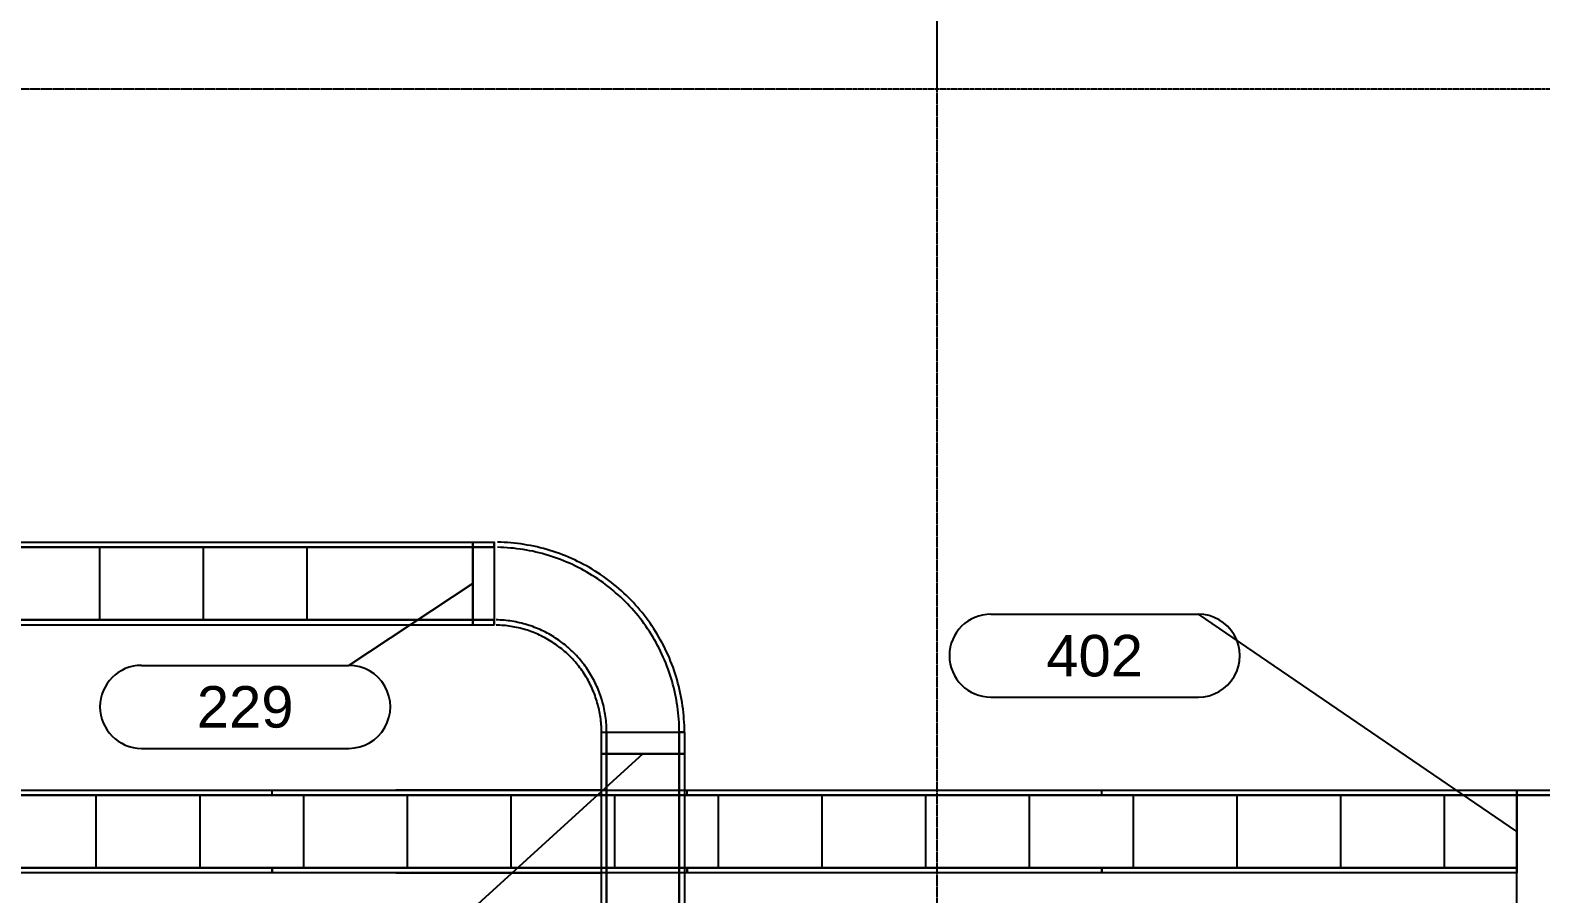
# Model space of a CAD drawing. Header units: inches. Extents: x -21257 to 11444, y 0 to 8704.
# Drawn here: x 3665.8 to 4102.8, y 7474.8 to 7724.6 of the extents above; entities that cross this region are included whole.
import ezdxf
from ezdxf.enums import TextEntityAlignment as Align

# ---------------------------------------------------------------- set-up
doc = ezdxf.new("R2010")
doc.units = ezdxf.units.IN
doc.header["$MEASUREMENT"] = 0
doc.linetypes.add('CENTER2', pattern=[1.125, 0.75, -0.125, 0.125, -0.125])
for name, color, linetype in [('200-CONV-LAYOUT', 4, 'Continuous'), ('200-CONV-LAYOUT-SAW', 4, 'Continuous'), ('200-CONV-NUMBERS', 4, 'Continuous'), ('400-CONV-LAYOUT', 1, 'Continuous'), ('400-CONV-NUMBERS', 1, 'Continuous'), ('Bldg_Cline', 8, 'CENTER2'), ('Bldg_Colnum', 8, 'Continuous')]:
    doc.layers.add(name, color=color, linetype=linetype)
doc.styles.get("Standard").update_dxf_attribs({"font": 'helvl.shx'})

# ---------------------------------------------------------------- blocks, each defined once
blk = doc.blocks.new('DCBLOCK')
at = {"linetype": 'Continuous'}
for p, q in [((-0.625, 0), (0, 0)), ((-0.625, -0.25), (0, -0.25))]:
    blk.add_line(p, q, dxfattribs=at)
for centre, start, end in [((-0.625, -0.125), 90, 269.9999), ((0, -0.125), 269.9999, 90)]:
    blk.add_arc(centre, 0.125, start, end)
blk.add_attdef('FORTNAITEM', text='', height=0.125).set_placement((-0.3125, -0.125), align=Align.MIDDLE_CENTER)
at = {"flags": 1}
blk.add_attdef('SERIALNUM', (-0.625, -0.3437), '', height=0.125, dxfattribs=at)
blk = doc.blocks.new('Promise-US15-100330-00-10-003 Bldg Colums')
at = {"layer": 'Bldg_Cline'}
for p, q in [((10035, 7192), (72, 7192)), ((10035, 7192), (74, 7192)), ((3000, 7192), (3000, 8))]:
    blk.add_line(p, q, dxfattribs=at)
at = {"layer": 'Bldg_Colnum'}
blk.add_line((3000, 7709.88), (3000, 7192), dxfattribs=at)
blk = doc.blocks.new('Promise-US15-100330-00-20-408 200 Series')
at = {"layer": '200-CONV-LAYOUT', "linetype": 'Continuous'}
for p, q in [((-11756.19, -6996.06, 245.5), (-11756.19, -6994.56, 245.5)), ((-11756.19, -6996.06, 252), (-11756.19, -6994.56, 252)), ((-11756.19, -6996.06, 252), (-11756.19, -7017.06, 252)), ((-11756.19, -6996.06, 252), (-11756.19, -6996.06, 245.5)), ((-11756.19, -7017.06, 245.5), (-11756.19, -7018.56, 245.5)), ((-11756.19, -7017.06, 252), (-11756.19, -7017.06, 245.5)), ((-11756.19, -7018.56, 252), (-11756.19, -7017.06, 252))]:
    blk.add_line(p, q, dxfattribs=at)
at = {"layer": '200-CONV-LAYOUT', "color": 1, "linetype": 'Continuous'}
for p, q in [((-11756.19, -6996.06, 245.5), (-11756.19, -6994.56, 245.5)), ((-11756.19, -6994.56, 252), (-11756.19, -6996.06, 252)), ((-11756.19, -6996.06, 252), (-11756.19, -6996.06, 245.5)), ((-11749.94, -6996.06, 245.5), (-11749.94, -6994.56, 245.5)), ((-11749.94, -6996.06, 252), (-11749.94, -6994.56, 252)), ((-11749.94, -6996.06, 252), (-11749.94, -6996.06, 245.5)), ((-11756.19, -7018.56, 245.5), (-11756.19, -7017.06, 245.5)), ((-11756.19, -7017.06, 245.5), (-11756.19, -7017.06, 252)), ((-11756.19, -7018.56, 252), (-11756.19, -7017.06, 252)), ((-11749.94, -7017.06, 245.5), (-11749.94, -7018.56, 245.5)), ((-11749.94, -7017.06, 252), (-11749.94, -7017.06, 245.5)), ((-11749.94, -7018.56, 252), (-11749.94, -7017.06, 252)), ((-11718.94, -7049.56, 245.51), (-11717.44, -7049.56, 245.51)), ((-11718.94, -7049.56, 252.01), (-11717.44, -7049.56, 252.01)), ((-11717.44, -7049.56, 245.51), (-11717.44, -7049.56, 252.01)), ((-11696.44, -7049.56, 245.51), (-11694.94, -7049.56, 245.51)), ((-11696.44, -7049.56, 252.01), (-11696.44, -7049.56, 245.51)), ((-11694.94, -7049.56, 252.01), (-11696.44, -7049.56, 252.01)), ((-11717.44, -7055.81, 245.51), (-11718.94, -7055.81, 245.51)), ((-11718.94, -7055.81, 252.01), (-11717.44, -7055.81, 252.01)), ((-11718.94, -7055.81, 245.51), (-11717.44, -7055.81, 245.51)), ((-11718.94, -7055.81, 252.01), (-11717.44, -7055.81, 252.01)), ((-11717.44, -7055.81, 252.01), (-11717.44, -7055.81, 245.51)), ((-11717.44, -7055.81, 245.51), (-11717.44, -7055.81, 252.01)), ((-11696.44, -7055.81, 245.51), (-11694.94, -7055.81, 245.51)), ((-11696.44, -7055.81, 252.01), (-11696.44, -7055.81, 245.51)), ((-11696.44, -7055.81, 252.01), (-11694.94, -7055.81, 252.01)), ((-11696.44, -7055.81, 245.51), (-11694.94, -7055.81, 245.51)), ((-11696.44, -7055.81, 252.01), (-11696.44, -7055.81, 245.51)), ((-11694.94, -7055.81, 252.01), (-11696.44, -7055.81, 252.01))]:
    blk.add_line(p, q, dxfattribs=at)
at = {"layer": '200-CONV-LAYOUT', "color": 1}
for points in [[(-11696.44, -7049.56, 245.51), (-11696.45, -7048.63, 245.51), (-11696.47, -7047.7, 245.51), (-11696.51, -7046.76, 245.51), (-11696.57, -7045.83, 245.51), (-11696.64, -7044.9, 245.51), (-11696.73, -7043.97, 245.51), (-11696.84, -7043.04, 245.51), (-11696.96, -7042.12, 245.51), (-11697.1, -7041.19, 245.51), (-11697.25, -7040.27, 245.5), (-11697.42, -7039.36, 245.5), (-11697.61, -7038.44, 245.5), (-11697.81, -7037.53, 245.5), (-11698.03, -7036.62, 245.5), (-11698.26, -7035.72, 245.5), (-11698.51, -7034.82, 245.5), (-11698.78, -7033.92, 245.5), (-11699.06, -7033.03, 245.5), (-11699.35, -7032.15, 245.5), (-11699.66, -7031.27, 245.5), (-11699.99, -7030.39, 245.5), (-11700.33, -7029.52, 245.5), (-11700.69, -7028.66, 245.5), (-11701.06, -7027.8, 245.5), (-11701.45, -7026.95, 245.5), (-11701.85, -7026.11, 245.5), (-11702.27, -7025.28, 245.5), (-11702.7, -7024.45, 245.5), (-11703.15, -7023.63, 245.5), (-11703.61, -7022.81, 245.5), (-11704.08, -7022.01, 245.5), (-11704.57, -7021.21, 245.5), (-11705.07, -7020.43, 245.5), (-11705.58, -7019.65, 245.5), (-11706.11, -7018.88, 245.5), (-11706.66, -7018.12, 245.5), (-11707.21, -7017.37, 245.5), (-11707.78, -7016.63, 245.5), (-11708.36, -7015.89, 245.5), (-11708.95, -7015.17, 245.5), (-11709.56, -7014.46, 245.5), (-11710.18, -7013.77, 245.5), (-11710.81, -7013.08, 245.5), (-11711.45, -7012.4, 245.5), (-11712.11, -7011.73, 245.5), (-11712.77, -7011.08, 245.5), (-11713.45, -7010.44, 245.5), (-11714.14, -7009.81, 245.5), (-11714.84, -7009.19, 245.5), (-11715.55, -7008.58, 245.5), (-11716.27, -7007.99, 245.5), (-11717, -7007.41, 245.5), (-11717.74, -7006.84, 245.5), (-11718.49, -7006.28, 245.5), (-11719.25, -7005.74, 245.5), (-11720.02, -7005.21, 245.5), (-11720.8, -7004.69, 245.5), (-11721.59, -7004.19, 245.5), (-11722.38, -7003.71, 245.5), (-11723.19, -7003.23, 245.5), (-11724, -7002.77, 245.5), (-11724.82, -7002.33, 245.5), (-11725.65, -7001.89, 245.5), (-11726.48, -7001.48, 245.5), (-11727.33, -7001.08, 245.5), (-11728.18, -7000.69, 245.5), (-11729.03, -7000.32, 245.5), (-11729.9, -6999.96, 245.5), (-11730.76, -6999.62, 245.5), (-11731.64, -6999.29, 245.5), (-11732.52, -6998.98, 245.5), (-11733.41, -6998.68, 245.5), (-11734.3, -6998.4, 245.5), (-11735.19, -6998.14, 245.5), (-11736.09, -6997.89, 245.5), (-11736.99, -6997.65, 245.5), (-11737.9, -6997.43, 245.5), (-11738.81, -6997.23, 245.5), (-11739.73, -6997.05, 245.5), (-11740.65, -6996.88, 245.5), (-11741.57, -6996.72, 245.5), (-11742.49, -6996.58, 245.5), (-11743.42, -6996.46, 245.5), (-11744.35, -6996.36, 245.5), (-11745.27, -6996.27, 245.5), (-11746.21, -6996.19, 245.5), (-11747.14, -6996.14, 245.5), (-11748.07, -6996.1, 245.5), (-11749, -6996.07, 245.5)], [(-11696.44, -7049.56, 252.01), (-11696.45, -7048.63, 252.01), (-11696.47, -7047.7, 252.01), (-11696.51, -7046.76, 252.01), (-11696.57, -7045.83, 252.01), (-11696.64, -7044.9, 252.01), (-11696.73, -7043.97, 252.01), (-11696.84, -7043.04, 252.01), (-11696.96, -7042.12, 252.01), (-11697.1, -7041.19, 252.01), (-11697.25, -7040.27, 252), (-11697.42, -7039.36, 252), (-11697.61, -7038.44, 252), (-11697.81, -7037.53, 252), (-11698.03, -7036.62, 252), (-11698.26, -7035.72, 252), (-11698.51, -7034.82, 252), (-11698.78, -7033.92, 252), (-11699.06, -7033.03, 252), (-11699.35, -7032.15, 252), (-11699.66, -7031.27, 252), (-11699.99, -7030.39, 252), (-11700.33, -7029.52, 252), (-11700.69, -7028.66, 252), (-11701.06, -7027.8, 252), (-11701.45, -7026.95, 252), (-11701.85, -7026.11, 252), (-11702.27, -7025.28, 252), (-11702.7, -7024.45, 252), (-11703.15, -7023.63, 252), (-11703.61, -7022.81, 252), (-11704.08, -7022.01, 252), (-11704.57, -7021.21, 252), (-11705.07, -7020.43, 252), (-11705.58, -7019.65, 252), (-11706.11, -7018.88, 252), (-11706.66, -7018.12, 252), (-11707.21, -7017.37, 252), (-11707.78, -7016.63, 252), (-11708.36, -7015.89, 252), (-11708.95, -7015.17, 252), (-11709.56, -7014.46, 252), (-11710.18, -7013.77, 252), (-11710.81, -7013.08, 252), (-11711.45, -7012.4, 252), (-11712.11, -7011.73, 252), (-11712.77, -7011.08, 252), (-11713.45, -7010.44, 252), (-11714.14, -7009.81, 252), (-11714.84, -7009.19, 252), (-11715.55, -7008.58, 252), (-11716.27, -7007.99, 252), (-11717, -7007.41, 252), (-11717.74, -7006.84, 252), (-11718.49, -7006.28, 252), (-11719.25, -7005.74, 252), (-11720.02, -7005.21, 252), (-11720.8, -7004.69, 252), (-11721.59, -7004.19, 252), (-11722.38, -7003.71, 252), (-11723.19, -7003.23, 252), (-11724, -7002.77, 252), (-11724.82, -7002.33, 252), (-11725.65, -7001.89, 252), (-11726.48, -7001.48, 252), (-11727.33, -7001.08, 252), (-11728.18, -7000.69, 252), (-11729.03, -7000.32, 252), (-11729.9, -6999.96, 252), (-11730.76, -6999.62, 252), (-11731.64, -6999.29, 252), (-11732.52, -6998.98, 252), (-11733.41, -6998.68, 252), (-11734.3, -6998.4, 252), (-11735.19, -6998.14, 252), (-11736.09, -6997.89, 252), (-11736.99, -6997.65, 252), (-11737.9, -6997.43, 252), (-11738.81, -6997.23, 252), (-11739.73, -6997.05, 252), (-11740.65, -6996.88, 252), (-11741.57, -6996.72, 252), (-11742.49, -6996.58, 252), (-11743.42, -6996.46, 252), (-11744.35, -6996.36, 252), (-11745.27, -6996.27, 252), (-11746.21, -6996.19, 252), (-11747.14, -6996.14, 252), (-11748.07, -6996.1, 252), (-11749, -6996.07, 252)], [(-11694.94, -7049.56, 245.51), (-11694.95, -7048.6, 245.51), (-11694.97, -7047.64, 245.51), (-11695.01, -7046.69, 245.51), (-11695.07, -7045.73, 245.51), (-11695.15, -7044.77, 245.51), (-11695.24, -7043.81, 245.51), (-11695.35, -7042.86, 245.51), (-11695.47, -7041.91, 245.51), (-11695.61, -7040.96, 245.51), (-11695.77, -7040.01, 245.5), (-11695.95, -7039.07, 245.5), (-11696.14, -7038.13, 245.5), (-11696.35, -7037.19, 245.5), (-11696.57, -7036.26, 245.5), (-11696.81, -7035.33, 245.5), (-11697.07, -7034.4, 245.5), (-11697.34, -7033.48, 245.5), (-11697.63, -7032.57, 245.5), (-11697.93, -7031.66, 245.5), (-11698.25, -7030.75, 245.5), (-11698.59, -7029.85, 245.5), (-11698.94, -7028.96, 245.5), (-11699.31, -7028.07, 245.5), (-11699.69, -7027.19, 245.5), (-11700.09, -7026.32, 245.5), (-11700.5, -7025.45, 245.5), (-11700.93, -7024.59, 245.5), (-11701.38, -7023.74, 245.5), (-11701.83, -7022.9, 245.5), (-11702.31, -7022.06, 245.5), (-11702.79, -7021.24, 245.5), (-11703.29, -7020.42, 245.5), (-11703.81, -7019.61, 245.5), (-11704.34, -7018.81, 245.5), (-11704.88, -7018.02, 245.5), (-11705.44, -7017.24, 245.5), (-11706.01, -7016.46, 245.5), (-11706.6, -7015.7, 245.5), (-11707.19, -7014.95, 245.5), (-11707.81, -7014.21, 245.5), (-11708.43, -7013.48, 245.5), (-11709.06, -7012.76, 245.5), (-11709.71, -7012.05, 245.5), (-11710.37, -7011.36, 245.5), (-11711.05, -7010.67, 245.5), (-11711.73, -7010, 245.5), (-11712.43, -7009.34, 245.5), (-11713.14, -7008.69, 245.5), (-11713.85, -7008.05, 245.5), (-11714.58, -7007.43, 245.5), (-11715.32, -7006.82, 245.5), (-11716.08, -7006.22, 245.5), (-11716.84, -7005.64, 245.5), (-11717.61, -7005.07, 245.5), (-11718.39, -7004.51, 245.5), (-11719.18, -7003.97, 245.5), (-11719.98, -7003.44, 245.5), (-11720.79, -7002.92, 245.5), (-11721.61, -7002.42, 245.5), (-11722.44, -7001.93, 245.5), (-11723.27, -7001.46, 245.5), (-11724.12, -7001, 245.5), (-11724.97, -7000.56, 245.5), (-11725.83, -7000.13, 245.5), (-11726.69, -6999.72, 245.5), (-11727.57, -6999.32, 245.5), (-11728.45, -6998.94, 245.5), (-11729.33, -6998.57, 245.5), (-11730.23, -6998.22, 245.5), (-11731.13, -6997.88, 245.5), (-11732.03, -6997.56, 245.5), (-11732.94, -6997.26, 245.5), (-11733.86, -6996.97, 245.5), (-11734.78, -6996.69, 245.5), (-11735.7, -6996.44, 245.5), (-11736.63, -6996.2, 245.5), (-11737.57, -6995.97, 245.5), (-11738.5, -6995.77, 245.5), (-11739.44, -6995.57, 245.5), (-11740.39, -6995.4, 245.5), (-11741.33, -6995.24, 245.5), (-11742.28, -6995.1, 245.5), (-11743.23, -6994.97, 245.5), (-11744.19, -6994.86, 245.5), (-11745.14, -6994.77, 245.5), (-11746.1, -6994.7, 245.5), (-11747.06, -6994.64, 245.5), (-11748.02, -6994.6, 245.5), (-11748.98, -6994.57, 245.5)], [(-11694.94, -7049.56, 252.01), (-11694.95, -7048.6, 252.01), (-11694.97, -7047.64, 252.01), (-11695.01, -7046.69, 252.01), (-11695.07, -7045.73, 252.01), (-11695.15, -7044.77, 252.01), (-11695.24, -7043.81, 252.01), (-11695.35, -7042.86, 252.01), (-11695.47, -7041.91, 252.01), (-11695.61, -7040.96, 252.01), (-11695.77, -7040.01, 252), (-11695.95, -7039.07, 252), (-11696.14, -7038.13, 252), (-11696.35, -7037.19, 252), (-11696.57, -7036.26, 252), (-11696.81, -7035.33, 252), (-11697.07, -7034.4, 252), (-11697.34, -7033.48, 252), (-11697.63, -7032.57, 252), (-11697.93, -7031.66, 252), (-11698.25, -7030.75, 252), (-11698.59, -7029.85, 252), (-11698.94, -7028.96, 252), (-11699.31, -7028.07, 252), (-11699.69, -7027.19, 252), (-11700.09, -7026.32, 252), (-11700.5, -7025.45, 252), (-11700.93, -7024.59, 252), (-11701.38, -7023.74, 252), (-11701.83, -7022.9, 252), (-11702.31, -7022.06, 252), (-11702.79, -7021.24, 252), (-11703.29, -7020.42, 252), (-11703.81, -7019.61, 252), (-11704.34, -7018.81, 252), (-11704.88, -7018.02, 252), (-11705.44, -7017.24, 252), (-11706.01, -7016.46, 252), (-11706.6, -7015.7, 252), (-11707.19, -7014.95, 252), (-11707.81, -7014.21, 252), (-11708.43, -7013.48, 252), (-11709.06, -7012.76, 252), (-11709.71, -7012.05, 252), (-11710.37, -7011.36, 252), (-11711.05, -7010.67, 252), (-11711.73, -7010, 252), (-11712.43, -7009.34, 252), (-11713.14, -7008.69, 252), (-11713.85, -7008.05, 252), (-11714.58, -7007.43, 252), (-11715.32, -7006.82, 252), (-11716.08, -7006.22, 252), (-11716.84, -7005.64, 252), (-11717.61, -7005.07, 252), (-11718.39, -7004.51, 252), (-11719.18, -7003.97, 252), (-11719.98, -7003.44, 252), (-11720.79, -7002.92, 252), (-11721.61, -7002.42, 252), (-11722.44, -7001.93, 252), (-11723.27, -7001.46, 252), (-11724.12, -7001, 252), (-11724.97, -7000.56, 252), (-11725.83, -7000.13, 252), (-11726.69, -6999.72, 252), (-11727.57, -6999.32, 252), (-11728.45, -6998.94, 252), (-11729.33, -6998.57, 252), (-11730.23, -6998.22, 252), (-11731.13, -6997.88, 252), (-11732.03, -6997.56, 252), (-11732.94, -6997.26, 252), (-11733.86, -6996.97, 252), (-11734.78, -6996.69, 252), (-11735.7, -6996.44, 252), (-11736.63, -6996.2, 252), (-11737.57, -6995.97, 252), (-11738.5, -6995.77, 252), (-11739.44, -6995.57, 252), (-11740.39, -6995.4, 252), (-11741.33, -6995.24, 252), (-11742.28, -6995.1, 252), (-11743.23, -6994.97, 252), (-11744.19, -6994.86, 252), (-11745.14, -6994.77, 252), (-11746.1, -6994.7, 252), (-11747.06, -6994.64, 252), (-11748.02, -6994.6, 252), (-11748.98, -6994.57, 252)], [(-11717.44, -7049.56, 245.51), (-11717.44, -7049, 245.51), (-11717.46, -7048.43, 245.51), (-11717.48, -7047.86, 245.51), (-11717.52, -7047.3, 245.51), (-11717.56, -7046.73, 245.51), (-11717.62, -7046.17, 245.51), (-11717.68, -7045.6, 245.51), (-11717.75, -7045.04, 245.51), (-11717.84, -7044.48, 245.51), (-11717.93, -7043.92, 245.5), (-11718.03, -7043.36, 245.5), (-11718.15, -7042.81, 245.5), (-11718.27, -7042.25, 245.5), (-11718.4, -7041.7, 245.5), (-11718.54, -7041.15, 245.5), (-11718.7, -7040.61, 245.5), (-11718.86, -7040.06, 245.5), (-11719.03, -7039.52, 245.5), (-11719.21, -7038.98, 245.5), (-11719.4, -7038.45, 245.5), (-11719.6, -7037.92, 245.5), (-11719.8, -7037.39, 245.5), (-11720.02, -7036.86, 245.5), (-11720.25, -7036.34, 245.5), (-11720.48, -7035.83, 245.5), (-11720.73, -7035.32, 245.5), (-11720.98, -7034.81, 245.5), (-11721.24, -7034.31, 245.5), (-11721.51, -7033.81, 245.5), (-11721.79, -7033.31, 245.5), (-11722.08, -7032.82, 245.5), (-11722.38, -7032.34, 245.5), (-11722.68, -7031.86, 245.5), (-11722.99, -7031.39, 245.5), (-11723.32, -7030.92, 245.5), (-11723.64, -7030.46, 245.5), (-11723.98, -7030, 245.5), (-11724.33, -7029.55, 245.5), (-11724.68, -7029.11, 245.5), (-11725.04, -7028.67, 245.5), (-11725.41, -7028.24, 245.5), (-11725.79, -7027.82, 245.5), (-11726.17, -7027.4, 245.5), (-11726.56, -7026.99, 245.5), (-11726.96, -7026.58, 245.5), (-11727.36, -7026.19, 245.5), (-11727.77, -7025.79, 245.5), (-11728.19, -7025.41, 245.5), (-11728.62, -7025.04, 245.5), (-11729.05, -7024.67, 245.5), (-11729.48, -7024.31, 245.5), (-11729.93, -7023.95, 245.5), (-11730.38, -7023.61, 245.5), (-11730.83, -7023.27, 245.5), (-11731.3, -7022.94, 245.5), (-11731.76, -7022.62, 245.5), (-11732.24, -7022.31, 245.5), (-11732.72, -7022, 245.5), (-11733.2, -7021.71, 245.5), (-11733.69, -7021.42, 245.5), (-11734.18, -7021.14, 245.5), (-11734.68, -7020.87, 245.5), (-11735.18, -7020.61, 245.5), (-11735.69, -7020.35, 245.5), (-11736.2, -7020.11, 245.5), (-11736.72, -7019.87, 245.5), (-11737.24, -7019.65, 245.5), (-11737.76, -7019.43, 245.5), (-11738.29, -7019.22, 245.5), (-11738.82, -7019.02, 245.5), (-11739.36, -7018.83, 245.5), (-11739.89, -7018.65, 245.5), (-11740.44, -7018.48, 245.5), (-11740.98, -7018.32, 245.5), (-11741.53, -7018.17, 245.5), (-11742.08, -7018.03, 245.5), (-11742.63, -7017.9, 245.5), (-11743.18, -7017.77, 245.5), (-11743.74, -7017.66, 245.5), (-11744.29, -7017.56, 245.5), (-11744.85, -7017.46, 245.5), (-11745.41, -7017.38, 245.5), (-11745.98, -7017.31, 245.5), (-11746.54, -7017.24, 245.5), (-11747.1, -7017.19, 245.5), (-11747.67, -7017.14, 245.5), (-11748.24, -7017.11, 245.5), (-11748.8, -7017.08, 245.5), (-11749.37, -7017.07, 245.5)], [(-11717.44, -7049.56, 252.01), (-11717.44, -7049, 252.01), (-11717.46, -7048.43, 252.01), (-11717.48, -7047.86, 252.01), (-11717.52, -7047.3, 252.01), (-11717.56, -7046.73, 252.01), (-11717.62, -7046.17, 252.01), (-11717.68, -7045.6, 252.01), (-11717.75, -7045.04, 252.01), (-11717.84, -7044.48, 252.01), (-11717.93, -7043.92, 252), (-11718.03, -7043.36, 252), (-11718.15, -7042.81, 252), (-11718.27, -7042.25, 252), (-11718.4, -7041.7, 252), (-11718.54, -7041.15, 252), (-11718.7, -7040.61, 252), (-11718.86, -7040.06, 252), (-11719.03, -7039.52, 252), (-11719.21, -7038.98, 252), (-11719.4, -7038.45, 252), (-11719.6, -7037.92, 252), (-11719.8, -7037.39, 252), (-11720.02, -7036.86, 252), (-11720.25, -7036.34, 252), (-11720.48, -7035.83, 252), (-11720.73, -7035.32, 252), (-11720.98, -7034.81, 252), (-11721.24, -7034.31, 252), (-11721.51, -7033.81, 252), (-11721.79, -7033.31, 252), (-11722.08, -7032.82, 252), (-11722.38, -7032.34, 252), (-11722.68, -7031.86, 252), (-11722.99, -7031.39, 252), (-11723.32, -7030.92, 252), (-11723.64, -7030.46, 252), (-11723.98, -7030, 252), (-11724.33, -7029.55, 252), (-11724.68, -7029.11, 252), (-11725.04, -7028.67, 252), (-11725.41, -7028.24, 252), (-11725.79, -7027.82, 252), (-11726.17, -7027.4, 252), (-11726.56, -7026.99, 252), (-11726.96, -7026.58, 252), (-11727.36, -7026.19, 252), (-11727.77, -7025.79, 252), (-11728.19, -7025.41, 252), (-11728.62, -7025.04, 252), (-11729.05, -7024.67, 252), (-11729.48, -7024.31, 252), (-11729.93, -7023.95, 252), (-11730.38, -7023.61, 252), (-11730.83, -7023.27, 252), (-11731.3, -7022.94, 252), (-11731.76, -7022.62, 252), (-11732.24, -7022.31, 252), (-11732.72, -7022, 252), (-11733.2, -7021.71, 252), (-11733.69, -7021.42, 252), (-11734.18, -7021.14, 252), (-11734.68, -7020.87, 252), (-11735.18, -7020.61, 252), (-11735.69, -7020.35, 252), (-11736.2, -7020.11, 252), (-11736.72, -7019.87, 252), (-11737.24, -7019.65, 252), (-11737.76, -7019.43, 252), (-11738.29, -7019.22, 252), (-11738.82, -7019.02, 252), (-11739.36, -7018.83, 252), (-11739.89, -7018.65, 252), (-11740.44, -7018.48, 252), (-11740.98, -7018.32, 252), (-11741.53, -7018.17, 252), (-11742.08, -7018.03, 252), (-11742.63, -7017.9, 252), (-11743.18, -7017.77, 252), (-11743.74, -7017.66, 252), (-11744.29, -7017.56, 252), (-11744.85, -7017.46, 252), (-11745.41, -7017.38, 252), (-11745.98, -7017.31, 252), (-11746.54, -7017.24, 252), (-11747.1, -7017.19, 252), (-11747.67, -7017.14, 252), (-11748.24, -7017.11, 252), (-11748.8, -7017.08, 252), (-11749.37, -7017.07, 252)], [(-11718.94, -7049.56, 245.51), (-11718.94, -7049.02, 245.51), (-11718.96, -7048.48, 245.51), (-11718.98, -7047.94, 245.51), (-11719.01, -7047.4, 245.51), (-11719.06, -7046.86, 245.51), (-11719.11, -7046.32, 245.51), (-11719.17, -7045.79, 245.51), (-11719.24, -7045.25, 245.51), (-11719.32, -7044.71, 245.51), (-11719.41, -7044.18, 245.5), (-11719.51, -7043.65, 245.5), (-11719.61, -7043.12, 245.5), (-11719.73, -7042.59, 245.5), (-11719.86, -7042.06, 245.5), (-11719.99, -7041.54, 245.5), (-11720.14, -7041.02, 245.5), (-11720.29, -7040.5, 245.5), (-11720.45, -7039.98, 245.5), (-11720.63, -7039.47, 245.5), (-11720.81, -7038.96, 245.5), (-11721, -7038.45, 245.5), (-11721.19, -7037.95, 245.5), (-11721.4, -7037.45, 245.5), (-11721.62, -7036.95, 245.5), (-11721.84, -7036.46, 245.5), (-11722.07, -7035.97, 245.5), (-11722.32, -7035.49, 245.5), (-11722.57, -7035.01, 245.5), (-11722.82, -7034.53, 245.5), (-11723.09, -7034.06, 245.5), (-11723.37, -7033.6, 245.5), (-11723.65, -7033.14, 245.5), (-11723.94, -7032.68, 245.5), (-11724.24, -7032.23, 245.5), (-11724.54, -7031.78, 245.5), (-11724.86, -7031.34, 245.5), (-11725.18, -7030.91, 245.5), (-11725.51, -7030.48, 245.5), (-11725.85, -7030.05, 245.5), (-11726.19, -7029.64, 245.5), (-11726.54, -7029.23, 245.5), (-11726.9, -7028.82, 245.5), (-11727.27, -7028.42, 245.5), (-11727.64, -7028.03, 245.5), (-11728.02, -7027.64, 245.5), (-11728.4, -7027.26, 245.5), (-11728.8, -7026.89, 245.5), (-11729.19, -7026.53, 245.5), (-11729.6, -7026.17, 245.5), (-11730.01, -7025.82, 245.5), (-11730.43, -7025.47, 245.5), (-11730.85, -7025.14, 245.5), (-11731.28, -7024.81, 245.5), (-11731.72, -7024.48, 245.5), (-11732.16, -7024.17, 245.5), (-11732.6, -7023.86, 245.5), (-11733.05, -7023.56, 245.5), (-11733.51, -7023.27, 245.5), (-11733.97, -7022.99, 245.5), (-11734.44, -7022.72, 245.5), (-11734.91, -7022.45, 245.5), (-11735.38, -7022.19, 245.5), (-11735.86, -7021.94, 245.5), (-11736.35, -7021.7, 245.5), (-11736.84, -7021.47, 245.5), (-11737.33, -7021.24, 245.5), (-11737.82, -7021.03, 245.5), (-11738.32, -7020.82, 245.5), (-11738.83, -7020.62, 245.5), (-11739.33, -7020.43, 245.5), (-11739.84, -7020.25, 245.5), (-11740.36, -7020.08, 245.5), (-11740.87, -7019.92, 245.5), (-11741.39, -7019.76, 245.5), (-11741.91, -7019.62, 245.5), (-11742.44, -7019.48, 245.5), (-11742.96, -7019.36, 245.5), (-11743.49, -7019.24, 245.5), (-11744.02, -7019.13, 245.5), (-11744.55, -7019.03, 245.5), (-11745.09, -7018.95, 245.5), (-11745.62, -7018.87, 245.5), (-11746.16, -7018.79, 245.5), (-11746.7, -7018.73, 245.5), (-11747.24, -7018.68, 245.5), (-11747.78, -7018.64, 245.5), (-11748.32, -7018.61, 245.5), (-11748.86, -7018.58, 245.5), (-11749.4, -7018.57, 245.5)], [(-11718.94, -7049.56, 252.01), (-11718.94, -7049.02, 252.01), (-11718.96, -7048.48, 252.01), (-11718.98, -7047.94, 252.01), (-11719.01, -7047.4, 252.01), (-11719.06, -7046.86, 252.01), (-11719.11, -7046.32, 252.01), (-11719.17, -7045.79, 252.01), (-11719.24, -7045.25, 252.01), (-11719.32, -7044.71, 252.01), (-11719.41, -7044.18, 252), (-11719.51, -7043.65, 252), (-11719.61, -7043.12, 252), (-11719.73, -7042.59, 252), (-11719.86, -7042.06, 252), (-11719.99, -7041.54, 252), (-11720.14, -7041.02, 252), (-11720.29, -7040.5, 252), (-11720.45, -7039.98, 252), (-11720.63, -7039.47, 252), (-11720.81, -7038.96, 252), (-11721, -7038.45, 252), (-11721.19, -7037.95, 252), (-11721.4, -7037.45, 252), (-11721.62, -7036.95, 252), (-11721.84, -7036.46, 252), (-11722.07, -7035.97, 252), (-11722.32, -7035.49, 252), (-11722.57, -7035.01, 252), (-11722.82, -7034.53, 252), (-11723.09, -7034.06, 252), (-11723.37, -7033.6, 252), (-11723.65, -7033.14, 252), (-11723.94, -7032.68, 252), (-11724.24, -7032.23, 252), (-11724.54, -7031.78, 252), (-11724.86, -7031.34, 252), (-11725.18, -7030.91, 252), (-11725.51, -7030.48, 252), (-11725.85, -7030.05, 252), (-11726.19, -7029.64, 252), (-11726.54, -7029.23, 252), (-11726.9, -7028.82, 252), (-11727.27, -7028.42, 252), (-11727.64, -7028.03, 252), (-11728.02, -7027.64, 252), (-11728.4, -7027.26, 252), (-11728.8, -7026.89, 252), (-11729.19, -7026.53, 252), (-11729.6, -7026.17, 252), (-11730.01, -7025.82, 252), (-11730.43, -7025.47, 252), (-11730.85, -7025.14, 252), (-11731.28, -7024.81, 252), (-11731.72, -7024.48, 252), (-11732.16, -7024.17, 252), (-11732.6, -7023.86, 252), (-11733.05, -7023.56, 252), (-11733.51, -7023.27, 252), (-11733.97, -7022.99, 252), (-11734.44, -7022.72, 252), (-11734.91, -7022.45, 252), (-11735.38, -7022.19, 252), (-11735.86, -7021.94, 252), (-11736.35, -7021.7, 252), (-11736.84, -7021.47, 252), (-11737.33, -7021.24, 252), (-11737.82, -7021.03, 252), (-11738.32, -7020.82, 252), (-11738.83, -7020.62, 252), (-11739.33, -7020.43, 252), (-11739.84, -7020.25, 252), (-11740.36, -7020.08, 252), (-11740.87, -7019.92, 252), (-11741.39, -7019.76, 252), (-11741.91, -7019.62, 252), (-11742.44, -7019.48, 252), (-11742.96, -7019.36, 252), (-11743.49, -7019.24, 252), (-11744.02, -7019.13, 252), (-11744.55, -7019.03, 252), (-11745.09, -7018.95, 252), (-11745.62, -7018.87, 252), (-11746.16, -7018.79, 252), (-11746.7, -7018.73, 252), (-11747.24, -7018.68, 252), (-11747.78, -7018.64, 252), (-11748.32, -7018.61, 252), (-11748.86, -7018.58, 252), (-11749.4, -7018.57, 252)]]:
    blk.add_polyline3d(points, dxfattribs=at)
for points in [[(-11749.94, -6996.06, 245.5), (-11756.19, -6996.06, 245.5), (-11756.19, -6994.56, 245.5), (-11749.94, -6994.56, 245.5)], [(-11749.94, -6996.06, 252), (-11756.19, -6996.06, 252), (-11756.19, -6994.56, 252), (-11749.94, -6994.56, 252)], [(-11749.94, -7017.06, 252), (-11756.19, -7017.06, 252), (-11756.19, -6996.06, 252), (-11749.94, -6996.06, 252)], [(-11749.94, -6996.06, 252), (-11756.19, -6996.06, 252), (-11756.19, -6996.06, 245.5), (-11749.94, -6996.06, 245.5)], [(-11749.94, -7017.06, 252), (-11756.19, -7017.06, 252), (-11756.19, -7017.06, 245.5), (-11749.94, -7017.06, 245.5)], [(-11749.94, -7018.56, 245.5), (-11756.19, -7018.56, 245.5), (-11756.19, -7017.06, 245.5), (-11749.94, -7017.06, 245.5)], [(-11749.94, -7018.56, 252), (-11756.19, -7018.56, 252), (-11756.19, -7017.06, 252), (-11749.94, -7017.06, 252)], [(-11718.94, -7055.81, 245.51), (-11718.94, -7049.56, 245.51), (-11717.44, -7049.56, 245.51), (-11717.44, -7055.81, 245.51)], [(-11718.94, -7055.81, 252.01), (-11718.94, -7049.56, 252.01), (-11717.44, -7049.56, 252.01), (-11717.44, -7055.81, 252.01)], [(-11717.44, -7055.81, 252.01), (-11717.44, -7049.56, 252.01), (-11696.44, -7049.56, 252.01), (-11696.44, -7055.81, 252.01)], [(-11717.44, -7055.81, 252.01), (-11717.44, -7049.56, 252.01), (-11717.44, -7049.56, 245.51), (-11717.44, -7055.81, 245.51)], [(-11696.44, -7055.81, 252.01), (-11696.44, -7049.56, 252.01), (-11696.44, -7049.56, 245.51), (-11696.44, -7055.81, 245.51)], [(-11696.44, -7055.81, 245.51), (-11696.44, -7049.56, 245.51), (-11694.94, -7049.56, 245.51), (-11694.94, -7055.81, 245.51)], [(-11696.44, -7055.81, 252.01), (-11696.44, -7049.56, 252.01), (-11694.94, -7049.56, 252.01), (-11694.94, -7055.81, 252.01)], [(-11718.94, -7115.56, 245.51), (-11718.94, -7055.81, 245.51), (-11717.44, -7055.81, 245.51), (-11717.44, -7115.56, 245.51)], [(-11718.94, -7115.56, 252.01), (-11718.94, -7055.81, 252.01), (-11717.44, -7055.81, 252.01), (-11717.44, -7115.56, 252.01)], [(-11717.44, -7115.56, 252.01), (-11717.44, -7055.81, 252.01), (-11696.44, -7055.81, 252.01), (-11696.44, -7115.56, 252.01)], [(-11717.44, -7115.56, 252.01), (-11717.44, -7055.81, 252.01), (-11717.44, -7055.81, 245.51), (-11717.44, -7115.56, 245.51)], [(-11696.44, -7115.56, 252.01), (-11696.44, -7055.81, 252.01), (-11696.44, -7055.81, 245.51), (-11696.44, -7115.56, 245.51)], [(-11696.44, -7115.56, 245.51), (-11696.44, -7055.81, 245.51), (-11694.94, -7055.81, 245.51), (-11694.94, -7115.56, 245.51)], [(-11696.44, -7115.56, 252.01), (-11696.44, -7055.81, 252.01), (-11694.94, -7055.81, 252.01), (-11694.94, -7115.56, 252.01)]]:
    blk.add_3dface(points, dxfattribs=at)
at = {"layer": '200-CONV-LAYOUT-SAW'}
for p, q in [((-11864.19, -6996.06, 252), (-11864.19, -7017.06, 252)), ((-11834.19, -6996.06, 252), (-11834.19, -7017.06, 252)), ((-11804.19, -6996.06, 252), (-11804.19, -7017.06, 252))]:
    blk.add_line(p, q, dxfattribs=at)
for points in [[(-11756.19, -6996.06, 245.5), (-12734.19, -6996.06, 245.5), (-12734.19, -6994.56, 245.5), (-11756.19, -6994.56, 245.5)], [(-11756.19, -6996.06, 252), (-12734.19, -6996.06, 252), (-12734.19, -6994.56, 252), (-11756.19, -6994.56, 252)], [(-11756.19, -7017.06, 252), (-12734.19, -7017.06, 252), (-12734.19, -6996.06, 252), (-11756.19, -6996.06, 252)], [(-11756.19, -6996.06, 252), (-12734.19, -6996.06, 252), (-12734.19, -6996.06, 245.5), (-11756.19, -6996.06, 245.5)], [(-11756.19, -7017.06, 252), (-12734.19, -7017.06, 252), (-12734.19, -7017.06, 245.5), (-11756.19, -7017.06, 245.5)], [(-11756.19, -7018.56, 245.5), (-12734.19, -7018.56, 245.5), (-12734.19, -7017.06, 245.5), (-11756.19, -7017.06, 245.5)], [(-11756.19, -7018.56, 252), (-12734.19, -7018.56, 252), (-12734.19, -7017.06, 252), (-11756.19, -7017.06, 252)]]:
    blk.add_3dface(points, dxfattribs=at)
at = {"layer": '200-CONV-NUMBERS', "linetype": 'Continuous'}
blk.add_line((-11756.19, -7006.56, 252), (-11792.01, -7030.22, 360), dxfattribs=at)
at = {"layer": '200-CONV-NUMBERS', "color": 1, "linetype": 'Continuous'}
blk.add_line((-11706.94, -7055.81, 252.01), (-11804.86, -7144.96, 360), dxfattribs=at)
at = {"layer": '200-CONV-NUMBERS', "xscale": 96, "yscale": 96, "zscale": 96}
blk.add_blockref('DCBLOCK', (-11792.01, -7030.22, 360), dxfattribs=at).add_auto_attribs({'FORTNAITEM': '229'})

msp = doc.modelspace()

# ---------------------------------------------------------------- linework, layer by layer
at = {"layer": '200-CONV-LAYOUT', "invisible_edges": 15}
for points in [[(3813.52, 7539.03, 252), (3799.1, 7540.7, 252), (3799.13, 7539.2, 252), (3813.16, 7537.58, 252)], [(3808.02, 7517.22, 252), (3799.49, 7518.2, 252), (3799.13, 7539.2, 252), (3813.16, 7537.58, 252)], [(3814.3, 7538.83, 242.5), (3800.07, 7540.7, 242.5), (3800.07, 7539.2, 242.5), (3813.92, 7537.38, 242.5)], [(3827.01, 7533.75, 252), (3813.52, 7539.13, 252), (3813.16, 7537.67, 252), (3826.27, 7532.44, 252)], [(3827.01, 7533.75, 252), (3813.52, 7539.13, 252), (3813.16, 7537.67, 252), (3826.27, 7532.44, 252)], [(3827.01, 7533.72, 252), (3813.52, 7539.09, 252), (3813.16, 7537.64, 252), (3826.27, 7532.41, 252)], [(3827.01, 7533.65, 252), (3813.52, 7539.03, 252), (3813.16, 7537.58, 252), (3826.27, 7532.35, 252)], [(3827.57, 7533.42, 242.5), (3814.3, 7538.92, 242.5), (3813.92, 7537.47, 242.5), (3826.82, 7532.13, 242.5)], [(3827.57, 7533.42, 242.5), (3814.3, 7538.92, 242.5), (3813.92, 7537.47, 242.5), (3826.82, 7532.13, 242.5)], [(3827.57, 7533.39, 242.5), (3814.3, 7538.89, 242.5), (3813.92, 7537.44, 242.5), (3826.82, 7532.09, 242.5)], [(3827.57, 7533.33, 242.5), (3814.3, 7538.83, 242.5), (3813.92, 7537.38, 242.5), (3826.82, 7532.03, 242.5)], [(3815.98, 7514.13, 252), (3808.02, 7517.31, 252), (3813.16, 7537.67, 252), (3826.27, 7532.44, 252)], [(3815.98, 7514.13, 252), (3808.02, 7517.31, 252), (3813.16, 7537.67, 252), (3826.27, 7532.44, 252)], [(3815.98, 7514.1, 252), (3808.02, 7517.28, 252), (3813.16, 7537.64, 252), (3826.27, 7532.41, 252)], [(3815.98, 7514.04, 252), (3808.02, 7517.22, 252), (3813.16, 7537.58, 252), (3826.27, 7532.35, 252)], [(3838.61, 7525.03, 252), (3827.01, 7533.75, 252), (3826.27, 7532.44, 252), (3837.56, 7523.96, 252)], [(3838.61, 7525.03, 252), (3827.01, 7533.75, 252), (3826.27, 7532.44, 252), (3837.56, 7523.96, 252)], [(3838.61, 7525, 252), (3827.01, 7533.72, 252), (3826.27, 7532.41, 252), (3837.56, 7523.93, 252)], [(3838.61, 7524.93, 252), (3827.01, 7533.65, 252), (3826.27, 7532.35, 252), (3837.56, 7523.86, 252)], [(3822.84, 7508.98, 252), (3815.98, 7514.13, 252), (3826.27, 7532.44, 252), (3837.56, 7523.96, 252)], [(3822.84, 7508.98, 252), (3815.98, 7514.13, 252), (3826.27, 7532.44, 252), (3837.56, 7523.96, 252)], [(3822.84, 7508.95, 252), (3815.98, 7514.1, 252), (3826.27, 7532.41, 252), (3837.56, 7523.93, 252)], [(3822.84, 7508.89, 252), (3815.98, 7514.04, 252), (3826.27, 7532.35, 252), (3837.56, 7523.86, 252)], [(3838.95, 7524.68, 242.5), (3827.57, 7533.42, 242.5), (3826.82, 7532.13, 242.5), (3837.89, 7523.62, 242.5)], [(3838.95, 7524.68, 242.5), (3827.57, 7533.42, 242.5), (3826.82, 7532.13, 242.5), (3837.89, 7523.62, 242.5)], [(3838.95, 7524.65, 242.5), (3827.57, 7533.39, 242.5), (3826.82, 7532.09, 242.5), (3837.89, 7523.59, 242.5)], [(3838.95, 7524.59, 242.5), (3827.57, 7533.33, 242.5), (3826.82, 7532.03, 242.5), (3837.89, 7523.53, 242.5)], [(3847.53, 7513.58, 252), (3838.61, 7525.03, 252), (3837.56, 7523.96, 252), (3846.24, 7512.82, 252)], [(3847.53, 7513.58, 252), (3838.61, 7525.03, 252), (3837.56, 7523.96, 252), (3846.24, 7512.82, 252)], [(3847.53, 7513.54, 252), (3838.61, 7525, 252), (3837.56, 7523.93, 252), (3846.24, 7512.79, 252)], [(3847.53, 7513.48, 252), (3838.61, 7524.93, 252), (3837.56, 7523.86, 252), (3846.24, 7512.72, 252)], [(3828.11, 7502.21, 252), (3822.84, 7508.98, 252), (3837.56, 7523.96, 252), (3846.24, 7512.82, 252)], [(3828.11, 7502.21, 252), (3822.84, 7508.98, 252), (3837.56, 7523.96, 252), (3846.24, 7512.82, 252)], [(3828.11, 7502.18, 252), (3822.84, 7508.95, 252), (3837.56, 7523.93, 252), (3846.24, 7512.79, 252)], [(3828.11, 7502.12, 252), (3822.84, 7508.89, 252), (3837.56, 7523.86, 252), (3846.24, 7512.72, 252)], [(3847.69, 7513.29, 242.5), (3838.95, 7524.68, 242.5), (3837.89, 7523.62, 242.5), (3846.39, 7512.54, 242.5)], [(3847.69, 7513.29, 242.5), (3838.95, 7524.68, 242.5), (3837.89, 7523.62, 242.5), (3846.39, 7512.54, 242.5)], [(3847.69, 7513.26, 242.5), (3838.95, 7524.65, 242.5), (3837.89, 7523.59, 242.5), (3846.39, 7512.51, 242.5)], [(3847.69, 7513.2, 242.5), (3838.95, 7524.59, 242.5), (3837.89, 7523.53, 242.5), (3846.39, 7512.45, 242.5)], [(3807.65, 7515.76, 252), (3799.52, 7516.7, 252), (3799.49, 7518.2, 252), (3808.02, 7517.22, 252)], [(3808.09, 7515.65, 242.5), (3800.07, 7516.71, 242.5), (3800.07, 7518.21, 242.5), (3808.48, 7517.1, 242.5)], [(3815.25, 7512.82, 252), (3807.65, 7515.86, 252), (3808.02, 7517.31, 252), (3815.98, 7514.13, 252)], [(3815.25, 7512.82, 252), (3807.65, 7515.86, 252), (3808.02, 7517.31, 252), (3815.98, 7514.13, 252)], [(3815.25, 7512.79, 252), (3807.65, 7515.82, 252), (3808.02, 7517.28, 252), (3815.98, 7514.1, 252)], [(3815.25, 7512.73, 252), (3807.65, 7515.76, 252), (3808.02, 7517.22, 252), (3815.98, 7514.04, 252)], [(3815.56, 7512.64, 242.5), (3808.09, 7515.74, 242.5), (3808.48, 7517.19, 242.5), (3816.31, 7513.94, 242.5)], [(3815.56, 7512.64, 242.5), (3808.09, 7515.74, 242.5), (3808.48, 7517.19, 242.5), (3816.31, 7513.94, 242.5)], [(3815.56, 7512.61, 242.5), (3808.09, 7515.71, 242.5), (3808.48, 7517.16, 242.5), (3816.31, 7513.91, 242.5)], [(3815.56, 7512.55, 242.5), (3808.09, 7515.65, 242.5), (3808.48, 7517.1, 242.5), (3816.31, 7513.85, 242.5)], [(3821.79, 7507.91, 252), (3815.25, 7512.82, 252), (3815.98, 7514.13, 252), (3822.84, 7508.98, 252)], [(3821.79, 7507.91, 252), (3815.25, 7512.82, 252), (3815.98, 7514.13, 252), (3822.84, 7508.98, 252)], [(3821.79, 7507.88, 252), (3815.25, 7512.79, 252), (3815.98, 7514.1, 252), (3822.84, 7508.95, 252)], [(3821.79, 7507.82, 252), (3815.25, 7512.73, 252), (3815.98, 7514.04, 252), (3822.84, 7508.89, 252)], [(3821.98, 7507.72, 242.5), (3815.56, 7512.64, 242.5), (3816.31, 7513.94, 242.5), (3823.04, 7508.78, 242.5)], [(3821.98, 7507.72, 242.5), (3815.56, 7512.64, 242.5), (3816.31, 7513.94, 242.5), (3823.04, 7508.78, 242.5)], [(3821.98, 7507.68, 242.5), (3815.56, 7512.61, 242.5), (3816.31, 7513.91, 242.5), (3823.04, 7508.75, 242.5)], [(3821.98, 7507.62, 242.5), (3815.56, 7512.55, 242.5), (3816.31, 7513.85, 242.5), (3823.04, 7508.68, 242.5)], [(3831.43, 7494.3, 252), (3828.11, 7502.21, 252), (3846.24, 7512.82, 252), (3851.7, 7499.8, 252)], [(3831.43, 7494.3, 252), (3828.11, 7502.21, 252), (3846.24, 7512.82, 252), (3851.7, 7499.8, 252)], [(3831.43, 7494.27, 252), (3828.11, 7502.18, 252), (3846.24, 7512.79, 252), (3851.7, 7499.76, 252)], [(3831.43, 7494.21, 252), (3828.11, 7502.12, 252), (3846.24, 7512.72, 252), (3851.7, 7499.7, 252)], [(3853.15, 7500.19, 252), (3847.53, 7513.58, 252), (3846.24, 7512.82, 252), (3851.7, 7499.8, 252)], [(3853.15, 7500.19, 252), (3847.53, 7513.58, 252), (3846.24, 7512.82, 252), (3851.7, 7499.8, 252)], [(3853.15, 7500.16, 252), (3847.53, 7513.54, 252), (3846.24, 7512.79, 252), (3851.7, 7499.76, 252)], [(3853.15, 7500.09, 252), (3847.53, 7513.48, 252), (3846.24, 7512.72, 252), (3851.7, 7499.7, 252)], [(3853.19, 7500.03, 242.5), (3847.69, 7513.29, 242.5), (3846.39, 7512.54, 242.5), (3851.74, 7499.64, 242.5)], [(3853.19, 7500.03, 242.5), (3847.69, 7513.29, 242.5), (3846.39, 7512.54, 242.5), (3851.74, 7499.64, 242.5)], [(3853.19, 7500, 242.5), (3847.69, 7513.26, 242.5), (3846.39, 7512.51, 242.5), (3851.74, 7499.61, 242.5)], [(3853.19, 7499.94, 242.5), (3847.69, 7513.2, 242.5), (3846.39, 7512.45, 242.5), (3851.74, 7499.55, 242.5)], [(3826.82, 7501.45, 252), (3821.79, 7507.91, 252), (3822.84, 7508.98, 252), (3828.11, 7502.21, 252)], [(3826.82, 7501.45, 252), (3821.79, 7507.91, 252), (3822.84, 7508.98, 252), (3828.11, 7502.21, 252)], [(3826.82, 7501.42, 252), (3821.79, 7507.88, 252), (3822.84, 7508.95, 252), (3828.11, 7502.18, 252)], [(3826.82, 7501.36, 252), (3821.79, 7507.82, 252), (3822.84, 7508.89, 252), (3828.11, 7502.12, 252)], [(3826.91, 7501.3, 242.5), (3821.98, 7507.72, 242.5), (3823.04, 7508.78, 242.5), (3828.21, 7502.05, 242.5)], [(3826.91, 7501.3, 242.5), (3821.98, 7507.72, 242.5), (3823.04, 7508.78, 242.5), (3828.21, 7502.05, 242.5)], [(3826.91, 7501.27, 242.5), (3821.98, 7507.68, 242.5), (3823.04, 7508.75, 242.5), (3828.21, 7502.02, 242.5)], [(3826.91, 7501.2, 242.5), (3821.98, 7507.62, 242.5), (3823.04, 7508.68, 242.5), (3828.21, 7501.95, 242.5)], [(3829.98, 7493.91, 252), (3826.82, 7501.45, 252), (3828.11, 7502.21, 252), (3831.43, 7494.3, 252)], [(3829.98, 7493.91, 252), (3826.82, 7501.45, 252), (3828.11, 7502.21, 252), (3831.43, 7494.3, 252)], [(3829.98, 7493.88, 252), (3826.82, 7501.42, 252), (3828.11, 7502.18, 252), (3831.43, 7494.27, 252)], [(3829.98, 7493.82, 252), (3826.82, 7501.36, 252), (3828.11, 7502.12, 252), (3831.43, 7494.21, 252)], [(3830, 7493.82, 242.5), (3826.91, 7501.3, 242.5), (3828.21, 7502.05, 242.5), (3831.45, 7494.21, 242.5)], [(3830, 7493.82, 242.5), (3826.91, 7501.3, 242.5), (3828.21, 7502.05, 242.5), (3831.45, 7494.21, 242.5)], [(3830, 7493.79, 242.5), (3826.91, 7501.27, 242.5), (3828.21, 7502.02, 242.5), (3831.45, 7494.18, 242.5)], [(3830, 7493.73, 242.5), (3826.91, 7501.2, 242.5), (3828.21, 7501.95, 242.5), (3831.45, 7494.12, 242.5)], [(3832.56, 7485.8, 252), (3831.43, 7494.3, 252), (3851.7, 7499.8, 252), (3853.56, 7485.8, 252)], [(3832.56, 7485.8, 252), (3831.43, 7494.3, 252), (3851.7, 7499.8, 252), (3853.56, 7485.8, 252)], [(3832.56, 7485.77, 252), (3831.43, 7494.27, 252), (3851.7, 7499.76, 252), (3853.56, 7485.77, 252)], [(3832.56, 7485.71, 252), (3831.43, 7494.21, 252), (3851.7, 7499.7, 252), (3853.56, 7485.71, 252)], [(3855.06, 7485.8, 252), (3853.15, 7500.19, 252), (3851.7, 7499.8, 252), (3853.56, 7485.8, 252)], [(3855.06, 7485.8, 252), (3853.15, 7500.19, 252), (3851.7, 7499.8, 252), (3853.56, 7485.8, 252)], [(3855.06, 7485.77, 252), (3853.15, 7500.16, 252), (3851.7, 7499.76, 252), (3853.56, 7485.77, 252)], [(3855.06, 7485.71, 252), (3853.15, 7500.09, 252), (3851.7, 7499.7, 252), (3853.56, 7485.71, 252)], [(3855.06, 7485.8, 242.5), (3853.19, 7500.03, 242.5), (3851.74, 7499.64, 242.5), (3853.56, 7485.8, 242.5)], [(3855.06, 7485.8, 242.5), (3853.19, 7500.03, 242.5), (3851.74, 7499.64, 242.5), (3853.56, 7485.8, 242.5)], [(3855.06, 7485.77, 242.5), (3853.19, 7500, 242.5), (3851.74, 7499.61, 242.5), (3853.56, 7485.77, 242.5)], [(3855.06, 7485.71, 242.5), (3853.19, 7499.94, 242.5), (3851.74, 7499.55, 242.5), (3853.56, 7485.71, 242.5)], [(3831.06, 7485.8, 252), (3829.98, 7493.91, 252), (3831.43, 7494.3, 252), (3832.56, 7485.8, 252)], [(3831.06, 7485.8, 252), (3829.98, 7493.91, 252), (3831.43, 7494.3, 252), (3832.56, 7485.8, 252)], [(3831.06, 7485.77, 252), (3829.98, 7493.88, 252), (3831.43, 7494.27, 252), (3832.56, 7485.77, 252)], [(3831.06, 7485.71, 252), (3829.98, 7493.82, 252), (3831.43, 7494.21, 252), (3832.56, 7485.71, 252)], [(3831.06, 7485.8, 242.5), (3830, 7493.82, 242.5), (3831.45, 7494.21, 242.5), (3832.56, 7485.8, 242.5)], [(3831.06, 7485.8, 242.5), (3830, 7493.82, 242.5), (3831.45, 7494.21, 242.5), (3832.56, 7485.8, 242.5)], [(3831.06, 7485.77, 242.5), (3830, 7493.79, 242.5), (3831.45, 7494.18, 242.5), (3832.56, 7485.77, 242.5)], [(3831.06, 7485.71, 242.5), (3830, 7493.73, 242.5), (3831.45, 7494.12, 242.5), (3832.56, 7485.71, 242.5)]]:
    msp.add_3dface(points, dxfattribs=at)
at = {"layer": '400-CONV-LAYOUT', "linetype": 'Continuous'}
for p, q in [((3684.81, 7503.27, 330), (3684.81, 7482.27, 330)), ((3714.81, 7503.27, 330), (3714.81, 7482.27, 330)), ((3735.81, 7503.27, 330), (3735.81, 7504.77, 330)), ((3735.81, 7503.27, 323.5), (3735.81, 7504.77, 323.5)), ((3735.81, 7503.27, 330), (3735.81, 7503.27, 323.5)), ((3744.81, 7503.27, 330), (3744.81, 7482.27, 330)), ((3774.81, 7503.27, 330), (3774.81, 7482.27, 330)), ((3804.81, 7503.27, 330), (3804.81, 7482.27, 330)), ((3834.81, 7503.27, 330), (3834.81, 7482.27, 330)), ((3855.81, 7503.27, 330), (3855.81, 7504.77, 330)), ((3855.81, 7503.27, 323.5), (3855.81, 7504.77, 323.5)), ((3855.81, 7503.27, 330), (3855.81, 7503.27, 323.5)), ((3864.81, 7503.27, 330), (3864.81, 7482.27, 330)), ((3894.81, 7503.27, 330), (3894.81, 7482.27, 330)), ((3924.81, 7503.27, 330), (3924.81, 7482.27, 330)), ((3954.81, 7503.27, 330), (3954.81, 7482.27, 330)), ((3975.81, 7503.27, 330), (3975.81, 7504.77, 330)), ((3975.81, 7503.27, 323.5), (3975.81, 7504.77, 323.5)), ((3975.81, 7503.27, 330), (3975.81, 7503.27, 323.5)), ((3984.81, 7503.27, 330), (3984.81, 7482.27, 330)), ((4014.81, 7503.27, 330), (4014.81, 7482.27, 330)), ((4044.81, 7503.27, 330), (4044.81, 7482.27, 330)), ((4074.81, 7503.27, 330), (4074.81, 7482.27, 330)), ((4095.81, 7503.27, 330), (4095.81, 7504.77, 330)), ((4095.81, 7503.27, 323.5), (4095.81, 7504.77, 323.5)), ((4095.81, 7504.77, 330), (4095.81, 7503.27, 330)), ((4095.81, 7503.27, 323.5), (4095.81, 7504.77, 323.5)), ((4095.81, 7503.27, 330), (4095.81, 7503.27, 323.5)), ((4095.81, 7503.27, 330), (4095.81, 7503.27, 323.5)), ((3735.81, 7480.77, 330), (3735.81, 7482.27, 330)), ((3735.81, 7482.27, 330), (3735.81, 7482.27, 323.5)), ((3735.81, 7482.27, 323.5), (3735.81, 7480.77, 323.5)), ((3855.81, 7480.77, 330), (3855.81, 7482.27, 330)), ((3855.81, 7482.27, 330), (3855.81, 7482.27, 323.5)), ((3855.81, 7482.27, 323.5), (3855.81, 7480.77, 323.5)), ((3975.81, 7480.77, 330), (3975.81, 7482.27, 330)), ((3975.81, 7482.27, 330), (3975.81, 7482.27, 323.5)), ((3975.81, 7482.27, 323.5), (3975.81, 7480.77, 323.5)), ((4095.81, 7480.77, 330), (4095.81, 7482.27, 330)), ((4095.81, 7482.27, 330), (4095.81, 7482.27, 323.5)), ((4095.81, 7482.27, 323.5), (4095.81, 7480.77, 323.5))]:
    msp.add_line(p, q, dxfattribs=at)
at = {"layer": '400-CONV-LAYOUT'}
for points in [[(4095.81, 7503.27, 323.5), (3144.81, 7503.27, 323.5), (3144.81, 7504.77, 323.5), (4095.81, 7504.77, 323.5)], [(4095.81, 7503.27, 330), (3144.81, 7503.27, 330), (3144.81, 7504.77, 330), (4095.81, 7504.77, 330)], [(4095.81, 7482.27, 330), (3144.81, 7482.27, 330), (3144.81, 7503.27, 330), (4095.81, 7503.27, 330)], [(4095.81, 7503.27, 330), (3144.81, 7503.27, 330), (3144.81, 7503.27, 323.5), (4095.81, 7503.27, 323.5)], [(3771.56, 7504.77, 323.5), (3771.56, 7504.77, 311.18), (3809.81, 7504.77, 311.18), (3809.81, 7504.77, 323.5)], [(3809.81, 7504.77, 323.5), (3809.81, 7504.77, 311.18), (3830.81, 7504.77, 323.5), (3809.81, 7504.77, 323.5)], [(4239.81, 7503.27, 323.5), (4095.81, 7503.27, 323.5), (4095.81, 7504.77, 323.5), (4239.81, 7504.77, 323.5)], [(4239.81, 7503.27, 330), (4095.81, 7503.27, 330), (4095.81, 7504.77, 330), (4239.81, 7504.77, 330)], [(4239.81, 7446.27, 330), (4095.81, 7446.27, 330), (4095.81, 7503.27, 330), (4239.81, 7503.27, 330)], [(4239.81, 7503.27, 330), (4095.81, 7503.27, 330), (4095.81, 7503.27, 323.5), (4239.81, 7503.27, 323.5)], [(4095.81, 7482.27, 330), (3144.81, 7482.27, 330), (3144.81, 7482.27, 323.5), (4095.81, 7482.27, 323.5)], [(4095.81, 7480.77, 323.5), (3144.81, 7480.77, 323.5), (3144.81, 7482.27, 323.5), (4095.81, 7482.27, 323.5)], [(4095.81, 7480.77, 330), (3144.81, 7480.77, 330), (3144.81, 7482.27, 330), (4095.81, 7482.27, 330)], [(3771.56, 7480.77, 323.5), (3771.56, 7480.77, 311.18), (3809.81, 7480.77, 311.18), (3809.81, 7480.77, 323.5)], [(3809.81, 7480.77, 323.5), (3809.81, 7480.77, 311.18), (3830.81, 7480.77, 323.5), (3809.81, 7480.77, 323.5)]]:
    msp.add_3dface(points, dxfattribs=at)
at = {"layer": '400-CONV-NUMBERS', "linetype": 'Continuous'}
msp.add_line((4095.81, 7492.77, 330), (4003.7, 7555.64, 360), dxfattribs=at)

# ---------------------------------------------------------------- block references
for name, p in [('Promise-US15-100330-00-10-003 Bldg Colums', (928.05, 515.51)), ('Promise-US15-100330-00-20-408 200 Series', (15549.98, 14571.05))]:
    msp.add_blockref(name, p)
at = {"layer": '400-CONV-NUMBERS', "xscale": 96, "yscale": 96, "zscale": 96}
msp.add_blockref('DCBLOCK', (4003.7, 7555.64, 360), dxfattribs=at).add_auto_attribs({'FORTNAITEM': '402'})

doc.saveas('drawing.dxf')
